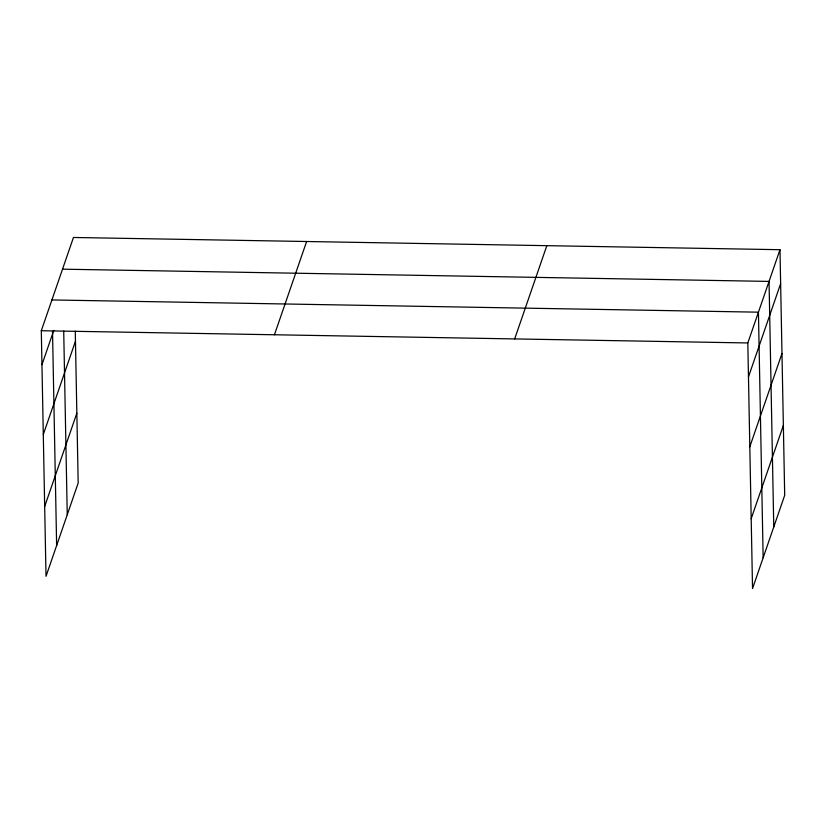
<?xml version="1.0" encoding="UTF-8"?>
<svg xmlns="http://www.w3.org/2000/svg" width="826" height="826" viewBox="0 0 826 826"><rect width="100%" height="100%" fill="white"/><g stroke="black" fill="none" stroke-linecap="round" stroke-linejoin="round"><path stroke-width="1.24" d="M75.269 331.112L78.181 483.045L46.019 576.3L41.3 330.73L73.462 237.475L779.981 249.7L784.7 495.27L752.538 588.525L747.819 342.955L779.981 249.7M41.95 364.689L53.793 330.369M43.293 434.517L75.455 341.262M44.676 506.472L76.839 413.217M274.449 334.757L306.622 241.512M514.67 338.918L546.833 245.663M748.47 376.914L780.632 283.669M749.812 446.752L781.974 353.497M751.195 518.697L783.358 425.442M62.528 269.173L769.047 281.408L773.766 526.978M51.914 299.952L758.433 312.176L763.152 557.757M41.3 330.73L747.819 342.955M63.716 331.071L67.247 514.753M52.523 331.402L56.633 545.521"/></g></svg>
